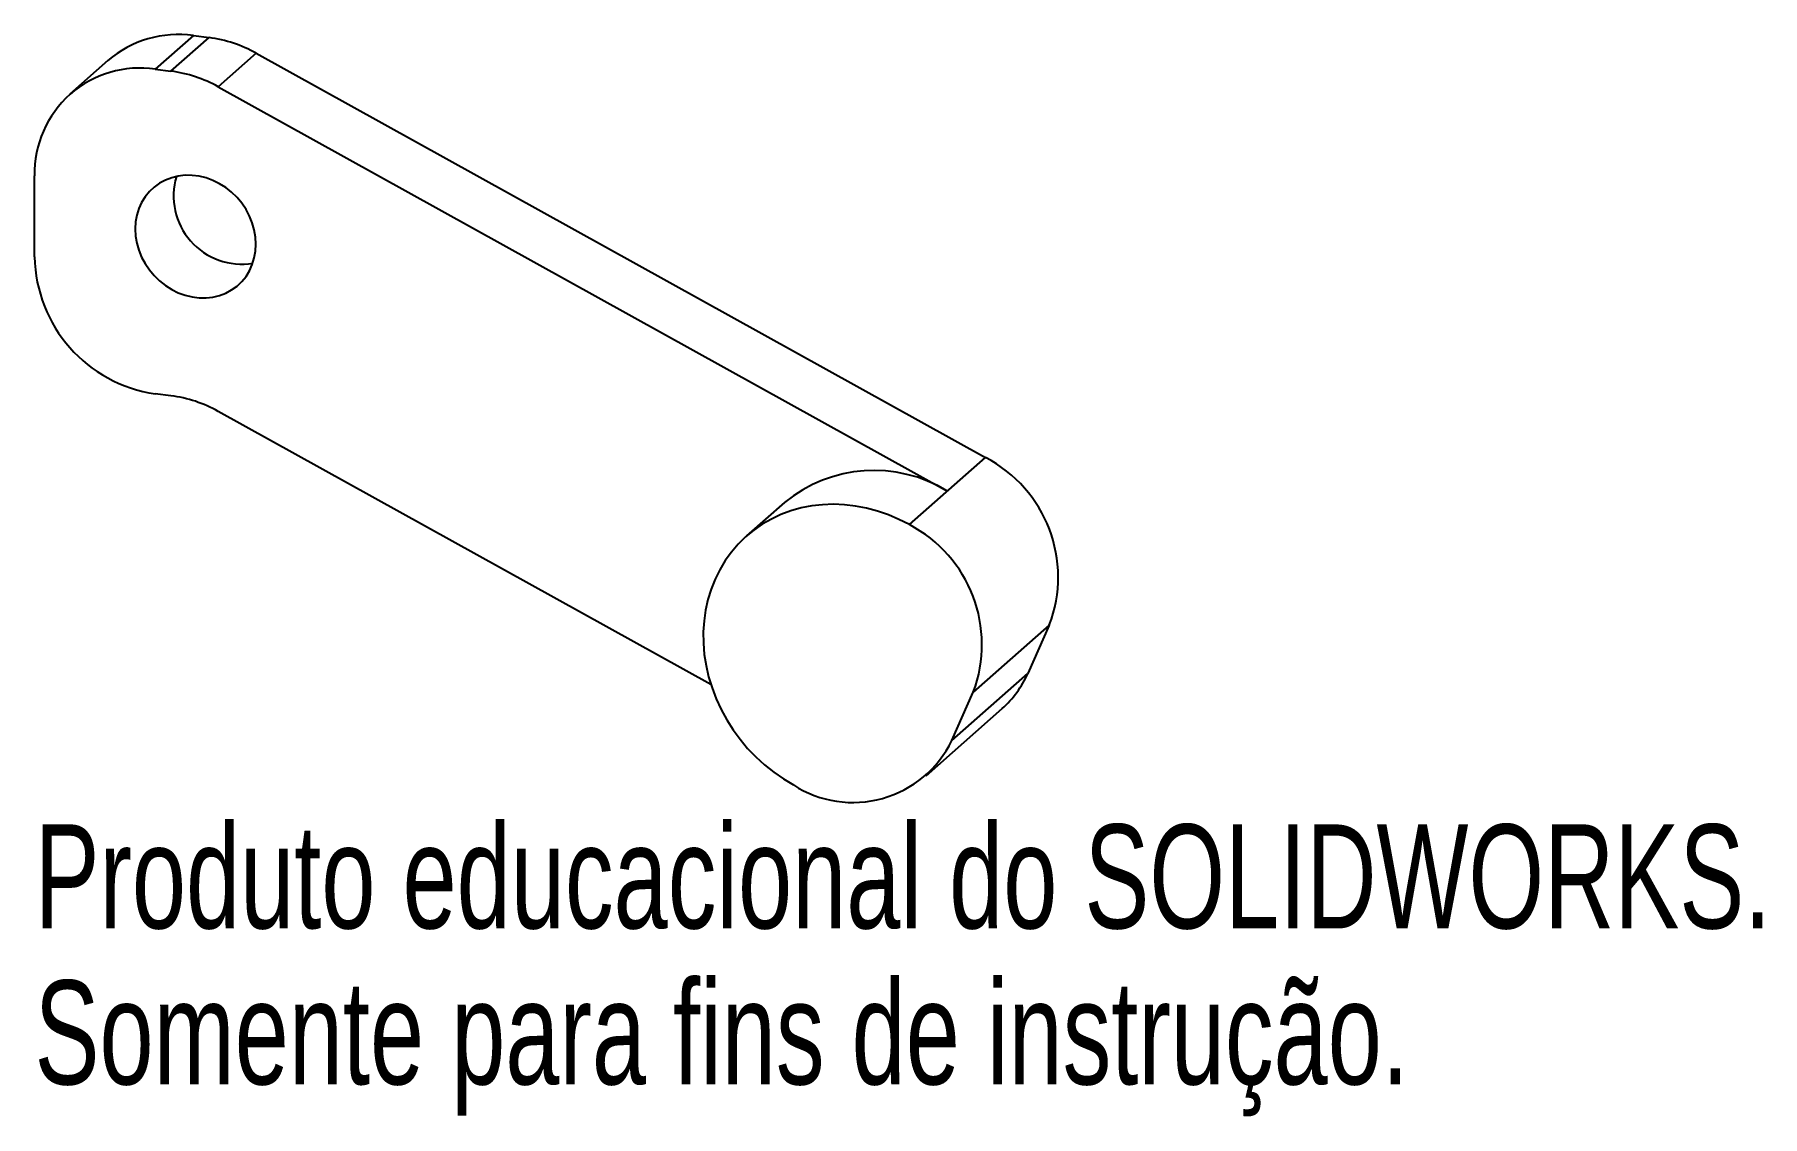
# Paper-space layout '_Dimétrica' of a CAD drawing. Header units: millimetres. Extents: x -9.3 to 71.1, y -42.5 to 7.8.
import ezdxf

# ---------------------------------------------------------------- set-up
doc = ezdxf.new("R2010")
doc.units = ezdxf.units.MM
doc.styles.add('SLDTEXTSTYLE0', font='TXT', dxfattribs={"width": 0.7})

psp = doc.layouts.new('_Dimétrica')

# ---------------------------------------------------------------- linework, layer by layer
at = {"color": 7, "linetype": 'Continuous', "lineweight": 25}
for p, q in [((-1.871, 7.778), (-3.639, 6.219)), ((-2.911, 6.127), (-1.143, 7.686)), ((-1.871, 7.778), (-1.143, 7.686)), ((-5.839, 6.621), (-7.607, 5.062)), ((1.052, 6.959), (-0.716, 5.4)), ((1.052, 6.959), (34.945, -11.829)), ((-3.639, 6.219), (-2.911, 6.127)), ((-0.716, 5.4), (33.177, -13.388)), ((-9.251, -2.502), (-9.251, 1.269)), ((-2.911, -8.957), (-3.639, -8.866)), ((22.186, -22.38), (-0.716, -9.685)), ((31.41, -14.947), (34.945, -11.829)), ((25.614, -13.915), (23.846, -15.474)), ((37.915, -19.622), (34.38, -22.74)), ((37.915, -19.622), (36.918, -21.861)), ((33.382, -24.979), (36.918, -21.861)), ((33.382, -24.979), (34.38, -22.74)), ((32.186, -26.616), (35.721, -23.498))]:
    psp.add_line(p, q, dxfattribs=at)
at = {"color": 7, "linetype": 'Continuous', "lineweight": 25, "flags": 128}
for points in [[(1.038, -1.913), (1.02, -1.582), (0.963, -1.251), (0.869, -0.924), (0.74, -0.606), (0.577, -0.3), (0.382, -0.012), (0.158, 0.256), (-0.092, 0.499), (-0.365, 0.714), (-0.656, 0.898), (-0.963, 1.049), (-1.28, 1.165), (-1.605, 1.244), (-1.931, 1.285), (-2.255, 1.288), (-2.573, 1.252), (-2.879, 1.178), (-3.171, 1.067), (-3.444, 0.921), (-3.694, 0.741), (-3.917, 0.53), (-4.112, 0.291), (-4.276, 0.026), (-4.405, -0.259), (-4.498, -0.563), (-4.555, -0.88), (-4.574, -1.205), (-4.555, -1.536), (-4.498, -1.867), (-4.405, -2.194), (-4.276, -2.512), (-4.112, -2.818), (-3.917, -3.106), (-3.694, -3.374), (-3.444, -3.617), (-3.171, -3.832), (-2.879, -4.016), (-2.573, -4.167), (-2.255, -4.283), (-1.931, -4.362), (-1.605, -4.403), (-1.28, -4.406), (-0.963, -4.37), (-0.656, -4.296), (-0.365, -4.185), (-0.092, -4.039), (0.158, -3.859), (0.382, -3.648), (0.577, -3.409), (0.74, -3.144), (0.869, -2.859), (0.963, -2.555), (1.02, -2.239), (1.038, -1.913)], [(31.41, -14.947), (30.928, -14.702), (30.435, -14.491), (29.932, -14.317), (29.422, -14.18), (28.908, -14.082), (28.393, -14.022), (27.879, -14.001), (27.371, -14.019), (26.87, -14.076), (26.379, -14.172), (25.902, -14.306), (25.44, -14.478), (24.996, -14.686), (24.573, -14.929), (24.174, -15.206), (23.8, -15.516), (23.453, -15.856), (23.136, -16.225), (22.85, -16.62), (22.596, -17.041), (22.377, -17.483), (22.194, -17.945), (22.047, -18.424), (21.937, -18.917), (21.865, -19.422), (21.831, -19.936), (21.836, -20.455), (21.88, -20.978), (21.961, -21.501), (22.081, -22.021), (22.237, -22.535), (22.43, -23.041), (22.658, -23.535), (22.919, -24.015), (23.214, -24.478), (23.538, -24.922), (23.892, -25.344), (24.273, -25.741), (24.679, -26.112), (25.107, -26.454), (25.556, -26.766), (26.022, -27.046)]]:
    psp.add_lwpolyline(points, dxfattribs=at)
at = {"color": 7, "linetype": 'Continuous', "lineweight": 25}
for centre, radius, start, end in [((-2.582, 2.833), 4.996, 81.8132, 130.68959), ((-1.934, 1.621), 6.117, 60.77401, 82.56775), ((-4.366, 1.387), 4.886, 81.43583, 181.38341), ((-3.702, 0.062), 6.117, 60.77401, 82.56775), ((0.379, 0.334), 3.17, 163.48437, 279.33488), ((-2.703, -2.384), 6.549, 181.03212, 261.78713), ((-3.702, -15.023), 6.117, 60.77401, 82.56775), ((32.068, -17.388), 6.259, 339.09025, 62.63552), ((29.767, -18.987), 6.556, 58.65747, 129.31622), ((28.493, -20.521), 6.291, 339.34343, 62.38233), ((32.576, -19.942), 4.747, 311.49469, 336.15522), ((28.787, -22.751), 5.108, 237.2302, 334.12977)]:
    psp.add_arc(centre, radius, start, end, dxfattribs=at)

# ---------------------------------------------------------------- texts
at = {"color": 7, "linetype": 'Continuous', "char_height": 4.83362, "attachment_point": 1, "style": 'SLDTEXTSTYLE0'}
for s, insert in [('Produto educacional do SOLIDWORKS.', (-9.253, -28.878)), ('Somente para fins de instrução.', (-9.253, -36.128))]:
    psp.add_mtext(s, dxfattribs=dict(at, insert=insert))

doc.saveas('drawing.dxf')
